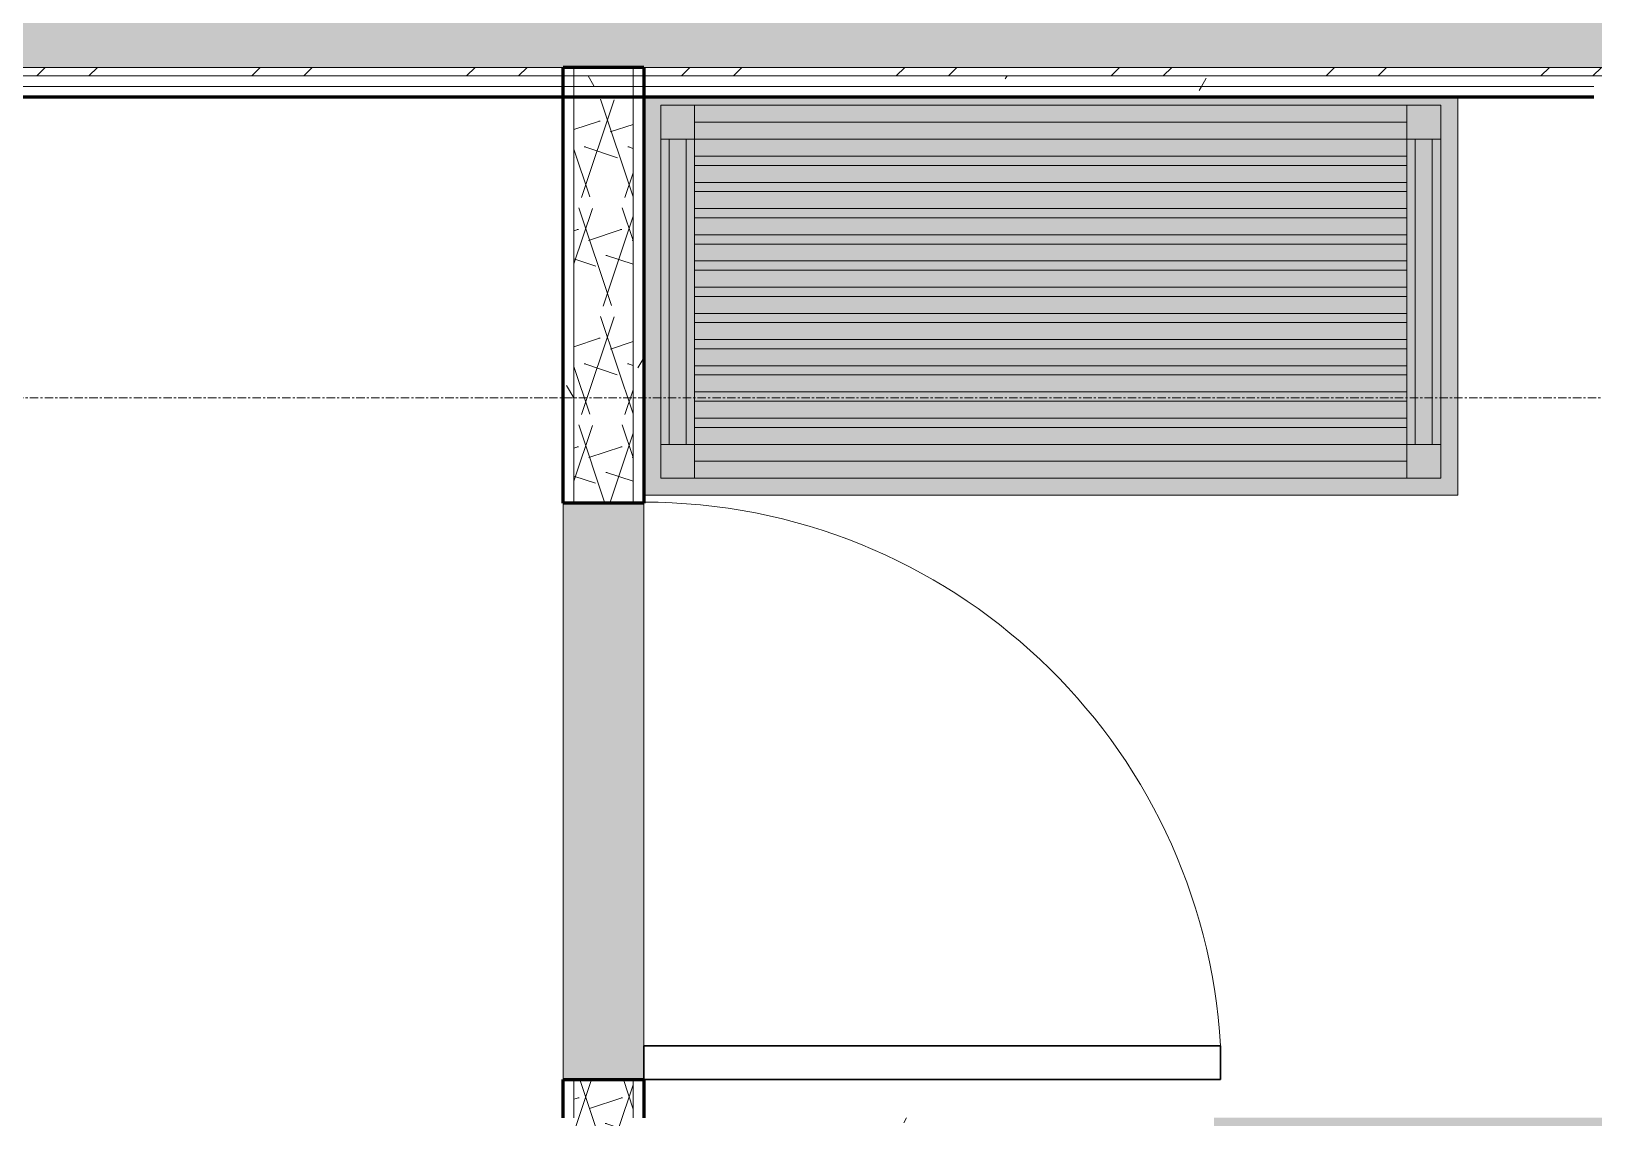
# Model space of a CAD drawing. Header units: inches. Extents: x -4169 to -1846, y 9706 to 12377.
# Drawn here: x -3648.5 to -3556.3, y 10773.7 to 10837.8 of the extents above; entities that cross this region are included whole.
import ezdxf

# ---------------------------------------------------------------- set-up
doc = ezdxf.new("R2010")
doc.units = ezdxf.units.IN
doc.header["$MEASUREMENT"] = 0
doc.linetypes.add('Grid Line 1_2_', pattern=[0.875, 0.5, -0.125, 0.125, -0.125])
for name, color, linetype, lineweight in [('0-1', 7, 'Continuous', 5), ('0-2', 10, 'Continuous', 18), ('A-DOOR-1', 7, 'Continuous', 9), ('A-DOOR-2', 50, 'Continuous', 30), ('A-WALL', 113, 'Continuous', 18), ('A-WALL-1', 8, 'Continuous', 5), ('A-WALL-4', 250, 'Continuous', 60), ('A-WALL-5', 10, 'Continuous', 18), ('A-WALL-PATT-1', 7, 'Continuous', 9), ('A-WALL-PATT-2', 253, 'Continuous', 9), ('A-WALL-PATT-4', 111, 'Continuous', 9), ('I-WALL-3', 2, 'Continuous', 60), ('Q-CASE-1', 253, 'Continuous', 9), ('Q-CASE-2', 7, 'Continuous', 9), ('S-GRID-1', 1, 'Grid Line 1_2_', 9)]:
    doc.layers.add(name, color=color, linetype=linetype, lineweight=lineweight)
pattern_1 = [(0, (0, 0), (20.48, 5.12), [0.845, -14.515, 0.845, -14.515, -81.92]), (0, (0, 0), (20.48, 5.12), [-30.72, 0.845, -29.875, 0.845, -14.515, -35.84]), (0, (0, 0), (20.48, 5.12), [-76.8, 0.845, -9.395, 0.845, -24.755]), (120, (7.68, 2.56), (-14.67405, 15.1762003), [0.845, -14.515, 0.845, -14.515, -81.92]), (120, (7.68, 2.56), (-14.67405, 15.1762003), [-30.72, 0.845, -29.875, 0.845, -14.515, -35.84]), (120, (7.68, 2.56), (-14.67405, 15.1762003), [-76.8, 0.845, -9.395, 0.845, -24.755]), (240, (10.24, 12.8), (-5.80595, -20.2962003), [0.845, -14.515, 0.845, -14.515, -81.92]), (240, (10.24, 12.8), (-5.80595, -20.2962003), [-30.72, 0.845, -29.875, 0.845, -14.515, -35.84]), (240, (10.24, 12.8), (-5.80595, -20.2962003), [-76.8, 0.845, -9.395, 0.845, -24.755])]
pattern_2 = [(161.57, (0.32, 0.32), (-2.560496185, -0.000537386), [0, -18.214, 2.022, 0]), (18.43, (-0.32, 0.32), (-2.560496185, 0.000537386), [0, -18.214, 2.022, 0]), (108.43, (0.32, 0.32), (1.27922091, -6.400876726), [6.07, -14.166]), (71.57, (-0.32, 0.32), (1.27922091, 6.400876726), [6.07, -14.166])]

# ---------------------------------------------------------------- blocks, each defined once
blk = doc.blocks.new('Bath Vanity - Bath Vanity 48_-2581695-ENLARGED RCP - 1ST FLOOR PLAN')
at = {"layer": 'Q-CASE-1'}
h = blk.add_hatch(color=256, dxfattribs=at)
h.paths.add_polyline_path([(24.738, 24), (-23.262, 24), (-23.262, 0.508), (24.738, 0.508), (24.738, 23)], flags=0)
h.paths.add_polyline_path([(-18.762, 23), (23.738, 23), (23.738, 1), (-22.262, 1), (-22.262, 23), (-20.262, 23)], flags=0)
h.paths.add_polyline_path([(11.612, 22), (-20.262, 22), (-20.262, 21), (21.738, 21), (21.738, 22)], flags=0)
h.paths.add_polyline_path([(-20.262, 20), (-20.262, 19.455), (21.738, 19.455), (21.738, 20), (11.612, 20)], flags=0)
h.paths.add_polyline_path([(21.738, 18.455), (-20.262, 18.455), (-20.262, 17.909), (21.738, 17.909)], flags=0)
h.paths.add_polyline_path([(-20.262, 16.909), (-20.262, 16.364), (21.738, 16.364), (21.738, 16.909), (11.612, 16.909)], flags=0)
h.paths.add_polyline_path([(21.738, 15.364), (-20.262, 15.364), (-20.262, 14.818), (21.738, 14.818)], flags=0)
h.paths.add_polyline_path([(11.612, 13.818), (-20.262, 13.818), (-20.262, 13.273), (21.738, 13.273), (21.738, 13.818)], flags=0)
h.paths.add_polyline_path([(11.612, 12.273), (-20.262, 12.273), (-20.262, 11.727), (21.738, 11.727), (21.738, 12.273)], flags=0)
h.paths.add_polyline_path([(-20.262, 10.727), (-20.262, 10.182), (21.738, 10.182), (21.738, 10.727), (11.612, 10.727)], flags=0)
h.paths.add_polyline_path([(21.738, 9.182), (-20.262, 9.182), (-20.262, 8.636), (21.738, 8.636)], flags=0)
h.paths.add_polyline_path([(21.738, 7.636), (-20.262, 7.636), (-20.262, 7.091), (21.738, 7.091)], flags=0)
h.paths.add_polyline_path([(21.738, 6.091), (-20.262, 6.091), (-20.262, 5.545), (21.738, 5.545)], flags=0)
h.paths.add_polyline_path([(-20.262, 4.545), (-20.262, 4), (21.738, 4), (21.738, 4.545), (11.612, 4.545)], flags=0)
h.paths.add_polyline_path([(-20.262, 3), (-20.262, 2), (21.738, 2), (21.738, 3), (11.612, 3)], flags=0)
h = blk.add_hatch(color=256, dxfattribs=at)
h.paths.add_polyline_path([(21.738, 23), (21.738, 21), (23.738, 21), (23.738, 23)], flags=0)
h.paths.add_polyline_path([(-20.262, 23), (-22.262, 23), (-22.262, 21), (-20.262, 21), (-20.262, 22)], flags=0)
h.paths.add_polyline_path([(-21.762, 3), (-22.262, 3), (-22.262, 1), (-20.262, 1), (-20.262, 3), (-20.762, 3)], flags=0)
h.paths.add_polyline_path([(23.738, 3), (21.738, 3), (21.738, 1), (23.738, 1), (23.738, 2.175)], flags=0)
for points in [[(11.612, 23), (-20.262, 23), (-20.262, 22), (21.738, 22), (21.738, 23)], [(-22.262, 21), (-22.262, 3), (-21.762, 3), (-21.762, 21), (-22.154, 21)], [(-20.762, 21), (-21.762, 21), (-21.762, 3), (-20.762, 3), (-20.762, 20)], [(-20.762, 21), (-20.762, 3), (-20.262, 3), (-20.262, 21)], [(-20.262, 21), (-20.262, 20), (21.738, 20), (21.738, 21), (11.612, 21)], [(22.238, 21), (21.738, 21), (21.738, 3), (22.238, 3), (22.238, 20)], [(23.238, 21), (22.238, 21), (22.238, 3), (23.238, 3), (23.238, 20)], [(23.238, 21), (23.238, 3), (23.738, 3), (23.738, 21)], [(-20.262, 19.455), (-20.262, 18.455), (21.738, 18.455), (21.738, 19.455), (11.612, 19.455)], [(-20.262, 17.909), (-20.262, 16.909), (21.738, 16.909), (21.738, 17.909), (11.612, 17.909)], [(11.612, 16.364), (-20.262, 16.364), (-20.262, 15.364), (21.738, 15.364), (21.738, 16.364)], [(11.612, 14.818), (-20.262, 14.818), (-20.262, 13.818), (21.738, 13.818), (21.738, 14.818)], [(-20.262, 13.273), (-20.262, 12.273), (21.738, 12.273), (21.738, 13.273), (11.612, 13.273)], [(11.612, 11.727), (-20.262, 11.727), (-20.262, 10.727), (21.738, 10.727), (21.738, 11.727)], [(11.612, 10.182), (-20.262, 10.182), (-20.262, 9.182), (21.738, 9.182), (21.738, 10.182)], [(-20.262, 8.636), (-20.262, 7.636), (21.738, 7.636), (21.738, 8.636), (11.612, 8.636)], [(11.612, 7.091), (-20.262, 7.091), (-20.262, 6.091), (21.738, 6.091), (21.738, 7.091)], [(11.612, 5.545), (-20.262, 5.545), (-20.262, 4.545), (21.738, 4.545), (21.738, 5.545)], [(-20.262, 4), (-20.262, 3), (21.738, 3), (21.738, 4), (-19.262, 4)], [(11.612, 2), (-20.262, 2), (-20.262, 1), (21.738, 1), (21.738, 2)]]:
    blk.add_hatch(color=256, dxfattribs=at).paths.add_polyline_path(points, flags=0)
at = {"layer": 'Q-CASE-2'}
for p, q in [((-23.262, 0.508), (-23.262, 24)), ((-23.262, 24), (24.738, 24)), ((-22.262, 21), (-22.262, 23)), ((-22.262, 23), (-20.262, 23)), ((-20.262, 23), (21.738, 23)), ((-20.262, 23), (-20.262, 21)), ((21.738, 21), (21.738, 23)), ((21.738, 23), (23.738, 23)), ((23.738, 23), (23.738, 21)), ((-20.262, 22), (21.738, 22)), ((-22.262, 21), (-22.262, 3)), ((-20.262, 21), (-22.262, 21)), ((-21.762, 21), (-21.762, 3)), ((-20.762, 21), (-20.762, 3)), ((21.738, 21), (-20.262, 21)), ((-20.262, 21), (-20.262, 3)), ((21.738, 21), (21.738, 3)), ((23.738, 21), (21.738, 21)), ((22.238, 21), (22.238, 3)), ((23.238, 21), (23.238, 3)), ((23.738, 21), (23.738, 3)), ((-20.262, 20), (21.738, 20)), ((21.738, 19.455), (-20.262, 19.455)), ((-20.262, 18.455), (21.738, 18.455)), ((21.738, 17.909), (-20.262, 17.909)), ((-20.262, 16.909), (21.738, 16.909)), ((21.738, 16.364), (-20.262, 16.364)), ((-20.262, 15.364), (21.738, 15.364)), ((21.738, 14.818), (-20.262, 14.818)), ((-20.262, 13.818), (21.738, 13.818)), ((21.738, 13.273), (-20.262, 13.273)), ((-20.262, 12.273), (21.738, 12.273)), ((21.738, 11.727), (-20.262, 11.727)), ((-20.262, 10.727), (21.738, 10.727)), ((21.738, 10.182), (-20.262, 10.182)), ((-20.262, 9.182), (21.738, 9.182)), ((21.738, 8.636), (-20.262, 8.636)), ((-20.262, 7.636), (21.738, 7.636)), ((21.738, 7.091), (-20.262, 7.091)), ((-20.262, 6.091), (21.738, 6.091)), ((21.738, 5.545), (-20.262, 5.545)), ((-20.262, 4.545), (21.738, 4.545)), ((21.738, 4), (-20.262, 4)), ((-22.262, 1), (-22.262, 3)), ((-22.262, 3), (-20.262, 3)), ((-20.262, 3), (21.738, 3)), ((-20.262, 3), (-20.262, 1)), ((21.738, 1), (21.738, 3)), ((21.738, 3), (23.738, 3)), ((23.738, 3), (23.738, 1)), ((-20.262, 2), (21.738, 2)), ((-20.262, 1), (-22.262, 1)), ((-20.262, 1), (21.738, 1)), ((23.738, 1), (21.738, 1))]:
    blk.add_line(p, q, dxfattribs=at)
blk = doc.blocks.new('SWING - SINGLE - FLUSH - 2-10 x 6-8 - PRIVACY-2632541-ENLARGED RCP - 1ST FLOOR PLAN')
at = {"layer": 'A-DOOR-1'}
blk.add_arc((17, 2.375), 34.067, 93.36569, 180, dxfattribs=at)
at = {"layer": 'A-DOOR-2'}
for p, q in [((15, 2.375), (15, 36.383)), ((17, 36.383), (15, 36.383)), ((17, 2.375), (17, 36.383)), ((17, 2.375), (15, 2.375))]:
    blk.add_line(p, q, dxfattribs=at)
blk = doc.blocks.new('CTR - 1st Phase - Unit Layouts_rvt-1-ENLARGED RCP - 1ST FLOOR PLAN')
at = {"layer": 'A-WALL-1'}
for points in [[(-3617.124, 10775.97), (-3612.374, 10775.97), (-3612.374, 10809.97), (-3617.124, 10809.97), (-3617.124, 10792.056)], [(-3544.749, 10768.97), (-3544.749, 10773.72), (-3578.749, 10773.72), (-3578.749, 10768.97)]]:
    blk.add_hatch(color=256, dxfattribs=at).paths.add_polyline_path(points, flags=0)
at = {"layer": 'A-WALL-PATT-1'}
h = blk.add_hatch(dxfattribs=at)
h.set_pattern_fill('FP_1', color=256, style=0, pattern_type=2)
h.set_pattern_definition(pattern_1)
h.paths.add_polyline_path([(-3616.499, 10773.72), (-3616.499, 10775.97), (-3617.124, 10775.97), (-3617.124, 10773.72)], flags=0)
h.paths.add_polyline_path([(-3617.124, 10809.97), (-3616.499, 10809.97), (-3616.499, 10833.939), (-3617.124, 10833.939), (-3617.124, 10832.273)], flags=0)
h = blk.add_hatch(dxfattribs=at)
h.set_pattern_fill('FP_1', color=256, style=0, pattern_type=2)
h.set_pattern_definition(pattern_1)
h.paths.add_polyline_path([(-3612.999, 10773.72), (-3612.374, 10773.72), (-3612.374, 10775.97), (-3612.999, 10775.97)], flags=0)
h.paths.add_polyline_path([(-3612.374, 10809.97), (-3612.374, 10833.939), (-3612.999, 10833.939), (-3612.999, 10809.97)], flags=0)
h = blk.add_hatch(dxfattribs=at)
h.set_pattern_fill('FP_1', color=256, style=0, pattern_type=2)
h.set_pattern_definition(pattern_1)
h.paths.add_polyline_path([(-3612.999, 10773.095), (-3578.749, 10773.095), (-3578.749, 10773.72), (-3612.999, 10773.72)], flags=0)
h.paths.add_polyline_path([(-3645.249, 10773.095), (-3616.499, 10773.095), (-3616.499, 10773.72), (-3645.874, 10773.72), (-3645.874, 10773.095)], flags=0)
h.paths.add_polyline_path([(-3528.694, 10773.095), (-3526.299, 10773.095), (-3526.299, 10773.72), (-3544.749, 10773.72), (-3544.749, 10773.095), (-3531.716, 10773.095)], flags=0)
at = {"layer": 'A-WALL-PATT-2'}
h = blk.add_hatch(dxfattribs=at)
h.set_pattern_fill('FP_2', color=256, style=0, pattern_type=2)
h.set_pattern_definition(pattern_2)
h.paths.add_polyline_path([(-3616.499, 10773.095), (-3612.999, 10773.095), (-3612.999, 10775.97), (-3616.499, 10775.97), (-3616.499, 10773.544)], flags=0)
h.paths.add_polyline_path([(-3612.999, 10809.97), (-3612.999, 10833.939), (-3616.499, 10833.939), (-3616.499, 10809.97)], flags=0)
at = {"layer": 'A-WALL-4'}
for p, q in [((-3617.124, 10809.97), (-3617.124, 10835.698)), ((-3617.124, 10835.698), (-3612.374, 10835.698)), ((-3612.374, 10835.698), (-3612.374, 10809.97)), ((-3612.374, 10809.97), (-3617.124, 10809.97)), ((-3617.124, 10773.72), (-3617.124, 10775.97)), ((-3617.124, 10775.97), (-3612.374, 10775.97)), ((-3612.374, 10775.97), (-3612.374, 10773.72))]:
    blk.add_line(p, q, dxfattribs=at)
at = {"layer": 'A-WALL-5'}
for p, q in [((-3616.499, 10835.698), (-3616.499, 10809.97)), ((-3612.999, 10835.698), (-3612.999, 10809.97)), ((-3617.124, 10809.97), (-3617.124, 10775.97)), ((-3612.374, 10775.97), (-3612.374, 10809.97)), ((-3616.499, 10775.97), (-3616.499, 10773.72)), ((-3612.999, 10775.97), (-3612.999, 10773.72))]:
    blk.add_line(p, q, dxfattribs=at)
at = {"layer": '0-2'}
for name, p, rotation in [('Bath Vanity - Bath Vanity 48_-2581695-ENLARGED RCP - 1ST FLOOR PLAN', (-3587.636, 10834.448), 180), ('SWING - SINGLE - FLUSH - 2-10 x 6-8 - PRIVACY-2632541-ENLARGED RCP - 1ST FLOOR PLAN', (-3614.749, 10792.97), 269.9999999999977)]:
    blk.add_blockref(name, p, dxfattribs=dict(at, rotation=rotation))
blk = doc.blocks.new('CTR - 1st Phase - Shell_rvt-1-ENLARGED RCP - 1ST FLOOR PLAN')
at = {"layer": 'S-GRID-1'}
blk.add_line((-1846.456, 10816.189), (-4136.464, 10816.189), dxfattribs=at)

msp = doc.modelspace()

# ---------------------------------------------------------------- hatches: boundary and pattern name
at = {"layer": 'A-WALL-PATT-4'}
h = msp.add_hatch(dxfattribs=at)
h.set_pattern_fill('FP_2', color=256, style=0, pattern_type=2)
h.set_pattern_definition(pattern_2)
h.paths.add_polyline_path([(-3486.674, 10835.689), (-3486.703, 10841.189), (-3536.398, 10841.189), (-3536.398, 10840.931), (-3556.35, 10840.931), (-3556.35, 10841.189), (-3822.724, 10841.189), (-3822.724, 10835.689), (-3486.927, 10835.689)], flags=0)
h = msp.add_hatch(dxfattribs=at)
h.set_pattern_fill('FP_26', color=256, style=0, pattern_type=2)
h.set_pattern_definition([(45, (0, 0), (-6.335677, 6.335677), []), (45, (0, 9.6), (-6.335677, 6.335677), [])])
h.paths.add_polyline_path([(-3486.95, 10835.189), (-3486.674, 10835.189), (-3486.674, 10835.689), (-3822.724, 10835.689), (-3822.724, 10835.189), (-3487.299, 10835.189)], flags=0)
h = msp.add_hatch(dxfattribs=at)
h.set_pattern_fill('FP_1', color=256, style=0, pattern_type=2)
h.set_pattern_definition(pattern_1)
h.paths.add_polyline_path([(-3486.978, 10834.564), (-3486.674, 10834.564), (-3486.696, 10835.189), (-3822.724, 10835.189), (-3822.724, 10834.564), (-3556.35, 10834.564), (-3556.35, 10834.706), (-3536.398, 10834.706), (-3536.398, 10834.564), (-3487.299, 10834.564)], flags=0)
h = msp.add_hatch(dxfattribs=at)
h.set_pattern_fill('FP_1', color=256, style=0, pattern_type=2)
h.set_pattern_definition(pattern_1)
h.paths.add_polyline_path([(-3489.877, 10833.939), (-3487.299, 10833.939), (-3487.299, 10834.564), (-3536.398, 10834.564), (-3536.398, 10833.939), (-3497.95, 10833.939)], flags=0)
h.paths.add_polyline_path([(-3801.844, 10833.939), (-3753.924, 10833.939), (-3753.924, 10834.345), (-3675.924, 10834.345), (-3675.924, 10833.939), (-3556.35, 10833.939), (-3556.35, 10834.564), (-3822.724, 10834.564), (-3822.724, 10833.939)], flags=0)

# ---------------------------------------------------------------- linework, layer by layer
at = {"layer": 'A-WALL'}
for p, q in [((-3822.724, 10835.689), (-3486.674, 10835.689)), ((-3822.724, 10835.189), (-3486.674, 10835.189)), ((-3822.724, 10834.564), (-3556.35, 10834.564))]:
    msp.add_line(p, q, dxfattribs=at)
at = {"layer": 'I-WALL-3'}
msp.add_line((-3556.35, 10833.939), (-3675.924, 10833.939), dxfattribs=at)

# ---------------------------------------------------------------- block references
at = {"layer": '0-1'}
for name in ['CTR - 1st Phase - Shell_rvt-1-ENLARGED RCP - 1ST FLOOR PLAN', 'CTR - 1st Phase - Unit Layouts_rvt-1-ENLARGED RCP - 1ST FLOOR PLAN']:
    msp.add_blockref(name, (0, 0), dxfattribs=at)

doc.saveas('drawing.dxf')
